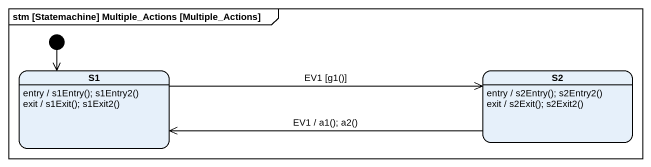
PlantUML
@startuml
mainframe stm [Statemachine] Multiple_Actions [Multiple_Actions]
hide empty description
state S1
S1 : entry / s1Entry(); s1Entry2()
S1 : exit / s1Exit(); s1Exit2()
state S2
S2 : entry / s2Entry(); s2Entry2()
S2 : exit / s2Exit(); s2Exit2()
[*] --> S1
S1 -right-> S2 : EV1 [g1()]
S2 -left-> S1 : EV1 / a1(); a2()
@enduml
